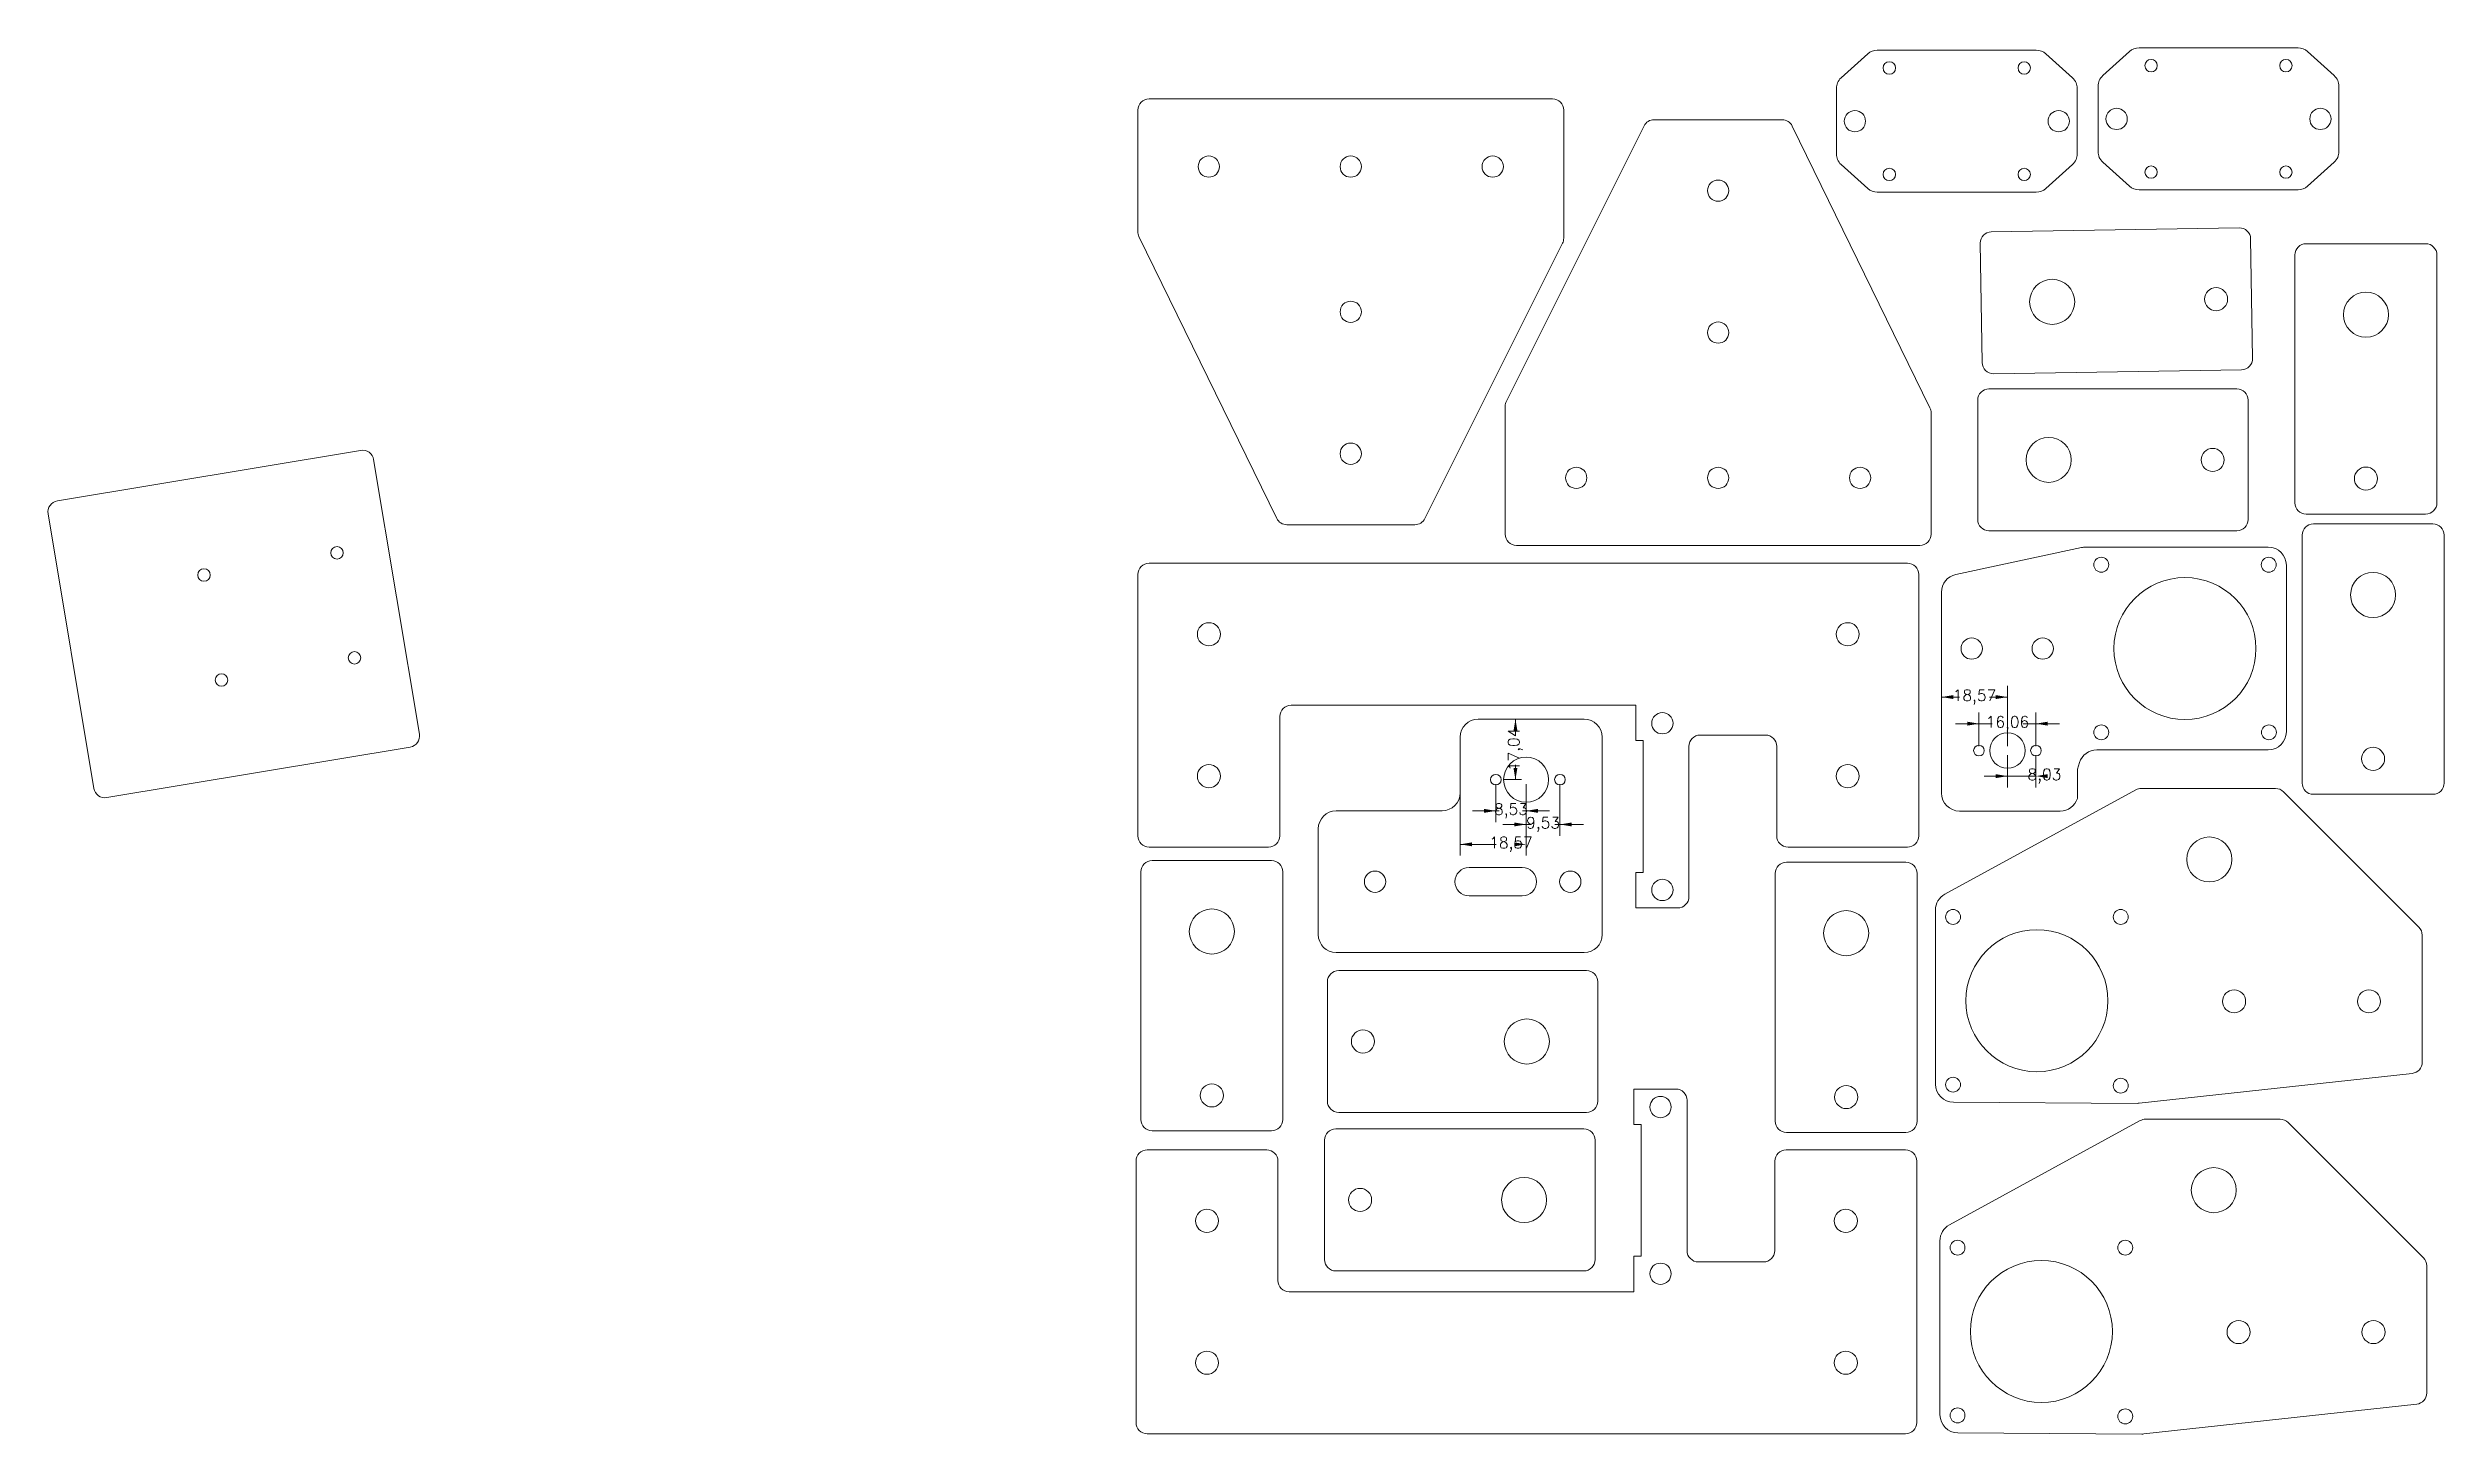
# Model space of a CAD drawing. Header units: millimetres. Extents: x -550 to 125, y -377 to 14.
import ezdxf

# ---------------------------------------------------------------- set-up
doc = ezdxf.new("R2010")
doc.units = ezdxf.units.MM
doc.layers.get('0').update_dxf_attribs({"lineweight": 18})
doc.layers.add('尺寸线层', color=3, linetype='Continuous', lineweight=18)
doc.styles.get("Standard").update_dxf_attribs({"font": 'txt.shx', "bigfont": 'gbcbig.shx'})
doc.dimstyles.new('ISO-25', dxfattribs={"dimtxt": 2.5, "dimasz": 2.5, "dimexe": 1.25, "dimexo": 0.625, "dimtad": 1, "dimtxsty": 'Standard', "dimcen": 2.5, "dimdle": 5, "dimadec": 0, "dimazin": 0, "dimtfac": 1, "dimtmove": 0, "dimatfit": 3, "dimfxl": 1, "dimarcsym": 0})

# ---------------------------------------------------------------- blocks, each defined once
blk = doc.blocks.new('*X3')
at = {"layer": '尺寸线层', "linetype": 'Continuous'}
for points in [[(-5.93, -176.66), (-9.23, -176.11), (-9.23, -177.21)], [(10.13, -176.66), (13.43, -176.11), (13.43, -177.21)]]:
    blk.add_hatch(color=0, dxfattribs=at).paths.add_polyline_path(points, flags=0)
at = {"layer": '尺寸线层', "color": 0, "linetype": 'Continuous'}
for p, q in [((-5.93, -182.97), (-5.93, -173.49)), ((10.13, -182.97), (10.13, -173.49)), ((-2.21, -176.66), (-12.53, -176.66)), ((6.41, -176.66), (16.73, -176.66))]:
    blk.add_line(p, q, dxfattribs=at)
at = {"layer": '尺寸线层', "color": 0, "insert": (2.1, -176.66), "char_height": 3.175, "width": 17.2357, "attachment_point": 5}
blk.add_mtext('16,06', dxfattribs=at)
blk = doc.blocks.new('*X4')
at = {"layer": '尺寸线层', "linetype": 'Continuous'}
for points in [[(-152.1, -210.67), (-148.8, -210.12), (-148.8, -211.22)], [(-133.53, -210.67), (-136.84, -210.12), (-136.84, -211.22)]]:
    blk.add_hatch(color=0, dxfattribs=at).paths.add_polyline_path(points, flags=0)
at = {"layer": '尺寸线层', "color": 0, "linetype": 'Continuous'}
for p, q in [((-152.1, -193.71), (-152.1, -213.85)), ((-133.53, -193.71), (-133.53, -213.85)), ((-141.99, -210.67), (-152.1, -210.67)), ((-133.6, -210.67), (-133.53, -210.67))]:
    blk.add_line(p, q, dxfattribs=at)
at = {"layer": '尺寸线层', "color": 0, "insert": (-137.8, -210.67), "char_height": 3.175, "width": 16.7821, "attachment_point": 5}
blk.add_mtext('18,57', dxfattribs=at)
blk = doc.blocks.new('*X5')
at = {"layer": '尺寸线层', "linetype": 'Continuous'}
for points in [[(-16.47, -169.16), (-13.17, -168.61), (-13.17, -169.71)], [(2.1, -169.16), (-1.2, -168.61), (-1.2, -169.71)]]:
    blk.add_hatch(color=0, dxfattribs=at).paths.add_polyline_path(points, flags=0)
at = {"layer": '尺寸线层', "color": 0, "linetype": 'Continuous'}
for p, q in [((-16.47, -182.97), (-16.47, -165.98)), ((2.1, -182.97), (2.1, -165.98)), ((-11.38, -169.16), (-16.47, -169.16)), ((-2.99, -169.16), (2.1, -169.16))]:
    blk.add_line(p, q, dxfattribs=at)
at = {"layer": '尺寸线层', "color": 0, "insert": (-7.19, -169.16), "char_height": 3.175, "width": 16.7821, "attachment_point": 5}
blk.add_mtext('18,57', dxfattribs=at)
blk = doc.blocks.new('*X6')
at = {"layer": '尺寸线层', "linetype": 'Continuous'}
for points in [[(-133.53, -205.06), (-136.84, -204.51), (-136.84, -205.61)], [(-124, -205.06), (-120.7, -204.51), (-120.7, -205.61)]]:
    blk.add_hatch(color=0, dxfattribs=at).paths.add_polyline_path(points, flags=0)
at = {"layer": '尺寸线层', "color": 0, "linetype": 'Continuous'}
for p, q in [((-133.53, -193.71), (-133.53, -208.23)), ((-124, -193.71), (-124, -208.23)), ((-132.06, -205.06), (-140.14, -205.06)), ((-125.48, -205.06), (-117.4, -205.06))]:
    blk.add_line(p, q, dxfattribs=at)
at = {"layer": '尺寸线层', "color": 0, "insert": (-128.77, -205.06), "char_height": 3.175, "width": 13.1536, "attachment_point": 5}
blk.add_mtext('9,53', dxfattribs=at)
blk = doc.blocks.new('*X7')
at = {"layer": '尺寸线层', "linetype": 'Continuous'}
for points in [[(-142.06, -201.24), (-145.37, -200.69), (-145.37, -201.79)], [(-133.53, -201.24), (-130.23, -200.69), (-130.23, -201.79)]]:
    blk.add_hatch(color=0, dxfattribs=at).paths.add_polyline_path(points, flags=0)
at = {"layer": '尺寸线层', "color": 0, "linetype": 'Continuous'}
for p, q in [((-142.06, -193.71), (-142.06, -204.41)), ((-133.53, -193.71), (-133.53, -204.41)), ((-141.09, -201.24), (-148.67, -201.24)), ((-134.51, -201.24), (-126.93, -201.24))]:
    blk.add_line(p, q, dxfattribs=at)
at = {"layer": '尺寸线层', "color": 0, "insert": (-137.8, -201.24), "char_height": 3.175, "width": 13.1536, "attachment_point": 5}
blk.add_mtext('8,53', dxfattribs=at)
blk = doc.blocks.new('*X8')
at = {"layer": '尺寸线层', "linetype": 'Continuous'}
for points in [[(2.1, -191.44), (-1.2, -190.89), (-1.2, -191.99)], [(10.13, -191.44), (13.43, -190.89), (13.43, -191.99)]]:
    blk.add_hatch(color=0, dxfattribs=at).paths.add_polyline_path(points, flags=0)
at = {"layer": '尺寸线层', "color": 0, "linetype": 'Continuous'}
for p, q in [((2.1, -185.51), (2.1, -194.61)), ((10.13, -185.51), (10.13, -194.61)), ((-4.51, -191.44), (10.13, -191.44)), ((10.13, -191.44), (9.1, -191.44))]:
    blk.add_line(p, q, dxfattribs=at)
at = {"layer": '尺寸线层', "color": 0, "insert": (12.5, -191.44), "char_height": 3.175, "width": 13.6071, "attachment_point": 5}
blk.add_mtext('8,03', dxfattribs=at)
blk = doc.blocks.new('*X9')
at = {"layer": '尺寸线层', "linetype": 'Continuous'}
for points in [[(-136.54, -175.4), (-135.99, -178.7), (-137.09, -178.7)], [(-136.54, -192.44), (-135.99, -189.14), (-137.09, -189.14)]]:
    blk.add_hatch(color=0, dxfattribs=at).paths.add_polyline_path(points, flags=0)
at = {"layer": '尺寸线层', "color": 0, "linetype": 'Continuous'}
for p, q in [((-132.94, -175.4), (-139.71, -175.4)), ((-136.54, -179.61), (-136.54, -175.4)), ((-136.54, -188.23), (-136.54, -192.44)), ((-134.8, -192.44), (-139.71, -192.44))]:
    blk.add_line(p, q, dxfattribs=at)
at = {"layer": '尺寸线层', "color": 0, "insert": (-136.54, -183.92), "char_height": 3.175, "width": 17.2357, "attachment_point": 5, "rotation": 90}
blk.add_mtext('17,04', dxfattribs=at)

msp = doc.modelspace()

# ---------------------------------------------------------------- linework, layer by layer
at = {"color": 7, "linetype": 'Continuous', "lineweight": 15}
for p, q in [((39.158, 13.807), (83.967, 13.807)), ((-37.258, 12.128), (-44.793, 5.343)), ((-34.581, 13.156), (10.228, 13.156)), ((20.44, 5.343), (12.904, 12.128)), ((36.481, 12.78), (28.946, 5.995)), ((94.179, 5.995), (86.643, 12.78)), ((-46.117, -16.059), (-46.117, 2.371)), ((21.763, 2.371), (21.763, -16.059)), ((27.622, -15.408), (27.622, 3.022)), ((95.502, 3.022), (95.502, -15.408)), ((-242.94, -37.943), (-242.94, -3.758)), ((-239.76, -0.578), (-126.12, -0.578)), ((-122.94, -3.758), (-122.94, -39.827)), ((-97.46, -6.424), (-61.412, -6.424)), ((-139.09, -85.753), (-100.305, -8.182)), ((-58.554, -8.209), (-19.748, -87.664)), ((-44.793, -19.032), (-37.258, -25.817)), ((12.904, -25.817), (20.44, -19.032)), ((28.946, -18.38), (36.481, -25.165)), ((86.643, -25.165), (94.179, -18.38)), ((10.228, -26.844), (-34.581, -26.844)), ((83.967, -26.193), (39.158, -26.193)), ((-203.812, -118.794), (-242.618, -39.339)), ((-2.451, -38.027), (67.39, -36.906)), ((70.616, -40.029), (71.156, -73.675)), ((-123.276, -41.25), (-162.061, -118.82)), ((-5.034, -74.898), (-5.574, -41.253)), ((83.104, -114.407), (83.104, -44.557)), ((86.279, -41.382), (119.929, -41.382)), ((123.104, -44.557), (123.104, -114.407)), ((68.032, -76.901), (-1.809, -78.022)), ((-139.426, -123.244), (-139.426, -87.175)), ((-6.286, -119.138), (-6.286, -85.488)), ((-3.111, -82.313), (66.739, -82.313)), ((69.914, -85.488), (69.914, -119.138)), ((-19.426, -89.059), (-19.426, -123.244)), ((-461.932, -99.623), (-547.394, -113.866)), ((-458.273, -102.236), (-445.377, -179.609)), ((-550.007, -117.526), (-537.112, -194.898)), ((-164.906, -120.578), (-200.954, -120.578)), ((119.929, -117.582), (86.279, -117.582)), ((88.295, -120.372), (121.945, -120.372)), ((-22.606, -126.424), (-136.246, -126.424)), ((23.002, -127.022), (-12.456, -134.623)), ((66.739, -122.313), (-3.111, -122.313)), ((24.067, -126.909), (75.599, -126.909)), ((85.12, -193.397), (85.12, -123.547)), ((125.12, -123.547), (125.12, -193.397)), ((-242.924, -208.268), (-242.924, -134.628)), ((-239.744, -131.448), (-26.104, -131.448)), ((-22.924, -134.628), (-22.924, -208.268)), ((80.679, -131.989), (80.679, -178.979)), ((-16.471, -139.59), (-16.471, -196.204)), ((-202.924, -174.628), (-202.924, -208.268)), ((-102.615, -171.448), (-199.744, -171.448)), ((-147.024, -175.4), (-117.184, -175.4)), ((-102.615, -181.448), (-102.615, -171.448)), ((-152.104, -196.121), (-152.104, -180.48)), ((-112.104, -180.48), (-112.104, -236.121)), ((-100.581, -181.448), (-102.615, -181.448)), ((-100.581, -218.598), (-100.581, -181.448)), ((-66.104, -179.876), (-84.473, -179.876)), ((-447.991, -183.269), (-533.452, -197.512)), ((-87.653, -183.056), (-87.653, -225.418)), ((-62.924, -208.268), (-62.924, -183.056)), ((22.399, -187.592), (21.798, -189.471)), ((27.238, -184.059), (75.599, -184.059)), ((-15.546, -224.727), (38.248, -195.311)), ((39.771, -194.922), (77.645, -194.922)), ((-187.024, -201.201), (-157.184, -201.201)), ((16.96, -201.284), (-11.391, -201.284)), ((79.89, -195.852), (118.03, -233.992)), ((121.945, -196.572), (88.295, -196.572)), ((-192.104, -236.121), (-192.104, -206.281)), ((-206.104, -211.448), (-239.744, -211.448)), ((-238.92, -215.229), (-205.27, -215.229)), ((-60.173, -215.699), (-26.523, -215.699)), ((-26.104, -211.448), (-59.744, -211.448)), ((-242.095, -288.254), (-242.095, -218.404)), ((-202.095, -218.404), (-202.095, -288.254)), ((-149.604, -217.201), (-134.604, -217.201)), ((-102.615, -218.598), (-100.581, -218.598)), ((-102.615, -228.598), (-102.615, -218.598)), ((-63.348, -288.724), (-63.348, -218.874)), ((-23.348, -218.874), (-23.348, -288.724)), ((-134.604, -225.201), (-149.604, -225.201)), ((-90.833, -228.598), (-102.615, -228.598)), ((-18.189, -278.273), (-18.189, -229.184)), ((118.96, -236.237), (118.96, -272.076)), ((-117.184, -241.201), (-187.024, -241.201)), ((-189.525, -283.059), (-189.525, -249.409)), ((-186.35, -246.234), (-116.5, -246.234)), ((-113.325, -249.409), (-113.325, -283.059)), ((39.251, -283.64), (116.13, -275.232)), ((-103.148, -279.639), (-103.148, -289.639)), ((-91.366, -279.639), (-103.148, -279.639)), ((-88.186, -325.181), (-88.186, -282.819)), ((-13.14, -283.353), (38.667, -283.67)), ((-116.5, -286.234), (-186.35, -286.234)), ((-103.148, -289.639), (-101.114, -289.639)), ((-101.114, -289.639), (-101.114, -326.79)), ((-14.278, -317.949), (39.516, -288.534)), ((41.04, -288.145), (78.913, -288.145)), ((81.158, -289.075), (119.298, -327.215)), ((-206.637, -296.79), (-240.277, -296.79)), ((-205.27, -291.429), (-238.92, -291.429)), ((-190.307, -327.723), (-190.307, -294.073)), ((-187.132, -290.898), (-117.282, -290.898)), ((-114.107, -294.073), (-114.107, -327.723)), ((-26.637, -296.79), (-60.277, -296.79)), ((-26.523, -291.899), (-60.173, -291.899)), ((-243.457, -299.97), (-243.457, -373.61)), ((-203.457, -333.61), (-203.457, -299.97)), ((-63.457, -299.97), (-63.457, -325.181)), ((-23.457, -373.61), (-23.457, -299.97)), ((-16.921, -371.496), (-16.921, -322.407)), ((-103.148, -326.79), (-103.148, -336.79)), ((-101.114, -326.79), (-103.148, -326.79)), ((-66.637, -328.361), (-85.006, -328.361)), ((120.228, -329.46), (120.228, -365.298)), ((-103.148, -336.79), (-200.277, -336.79)), ((-117.282, -330.898), (-187.132, -330.898)), ((40.519, -376.863), (117.398, -368.454)), ((-240.277, -376.79), (-26.637, -376.79)), ((-11.872, -376.575), (39.936, -376.893))]:
    msp.add_line(p, q, dxfattribs=at)
msp.add_line((21.798, -189.471), (21.798, -197.751))
for centre, radius in [((-31.177, 8.156), 1.75), ((6.823, 8.156), 1.75), ((42.562, 8.807), 1.75), ((80.562, 8.807), 1.75), ((-40.897, -6.844), 3), ((16.543, -6.844), 3), ((32.842, -6.193), 3), ((90.282, -6.193), 3), ((-222.94, -19.628), 3), ((-182.94, -19.628), 3), ((-142.94, -19.628), 3), ((-31.177, -21.844), 1.75), ((6.823, -21.844), 1.75), ((42.562, -21.193), 1.75), ((80.562, -21.193), 1.75), ((-79.426, -26.424), 3), ((14.693, -57.754), 6.35), ((60.887, -57.013), 3.25), ((-182.94, -60.578), 3), ((103.104, -61.382), 6.35), ((-79.426, -66.424), 3), ((-182.94, -100.578), 3), ((13.714, -102.313), 6.35), ((59.914, -102.313), 3.25), ((-119.426, -107.374), 3), ((-79.426, -107.374), 3), ((-39.426, -107.374), 3), ((103.104, -107.582), 3.25), ((-468.594, -128.511), 1.75), ((-506.077, -134.758), 1.75), ((28.518, -131.862), 2.1), ((75.726, -131.862), 2.1), ((105.12, -140.372), 6.35), ((52.104, -155.484), 20), ((-222.924, -151.448), 3.25), ((-42.924, -151.448), 3.25), ((-7.971, -155.484), 3), ((12.029, -155.484), 3), ((-463.662, -158.103), 1.75), ((-501.145, -164.35), 1.75), ((-95.135, -176.528), 3), ((2.099, -184.244), 5), ((28.518, -179.106), 2.1), ((75.762, -179.106), 2.1), ((-222.924, -191.448), 3.25), ((-133.534, -192.441), 6.35), ((-42.924, -191.448), 3.25), ((-5.931, -184.244), 1.5), ((10.129, -184.244), 1.5), ((105.12, -186.572), 3.25), ((-142.064, -192.441), 1.5), ((-124.004, -192.441), 1.5), ((58.96, -214.922), 6.35), ((-176.104, -221.201), 3), ((-121.104, -221.201), 3), ((-95.135, -223.518), 3), ((-222.095, -235.229), 6.35), ((-43.348, -235.699), 6.35), ((-13.239, -231.122), 2.1), ((34.01, -231.122), 2.1), ((10.386, -254.747), 20.006), ((65.96, -254.922), 3.25), ((103.96, -254.922), 3.25), ((-179.525, -266.234), 3.25), ((-133.325, -266.234), 6.35), ((-13.239, -278.402), 2.1), ((34.01, -278.692), 2.1), ((-222.095, -281.429), 3.25), ((-95.668, -284.719), 3), ((-43.348, -281.899), 3.25), ((60.228, -308.145), 6.35), ((-180.307, -310.898), 3.25), ((-134.107, -310.898), 6.35), ((-223.457, -316.79), 3.25), ((-43.457, -316.79), 3.25), ((-11.971, -324.345), 2.1), ((35.278, -324.345), 2.1), ((-95.668, -331.709), 3), ((11.654, -347.97), 20.006), ((67.228, -348.145), 3.25), ((105.228, -348.145), 3.25), ((-223.457, -356.79), 3.25), ((-43.457, -356.79), 3.25), ((-11.971, -371.625), 2.1), ((35.278, -371.914), 2.1)]:
    msp.add_circle(centre, radius, dxfattribs=at)
for centre, radius, start, end in [((39.158, 9.807), 4, 90, 132), ((83.967, 9.807), 4, 48, 90), ((-34.581, 9.156), 4, 90, 132), ((10.228, 9.156), 4, 48, 90), ((-42.117, 2.371), 4, 132, 180), ((17.763, 2.371), 4, 0, 48), ((31.622, 3.022), 4, 132, 180), ((91.502, 3.022), 4, 0, 48), ((-239.76, -3.758), 3.18, 90, 180), ((-126.12, -3.758), 3.18, 0, 90), ((-97.46, -9.604), 3.18, 90, 153.434949), ((-61.412, -9.604), 3.18, 26.030906, 90), ((-42.117, -16.059), 4, 180, 228), ((17.763, -16.059), 4, 312, 0), ((31.622, -15.408), 4, 180, 228), ((91.502, -15.408), 4, 312, 360), ((-34.581, -22.844), 4, 228, 270), ((10.228, -22.844), 4, 270, 312), ((39.158, -22.193), 4, 228, 270), ((83.967, -22.193), 4, 270, 312), ((-239.76, -37.943), 3.18, 180, 206.030906), ((-126.12, -39.827), 3.18, 333.434949, 0), ((-2.4, -41.202), 3.175, 90.919816, 180.919816), ((67.441, -40.08), 3.175, 0.919816, 90.919816), ((86.279, -44.557), 3.175, 90, 180), ((119.929, -44.557), 3.175, 360, 90), ((67.981, -73.726), 3.175, 270.919816, 0.919816), ((-1.86, -74.847), 3.175, 180.919816, 270.919816), ((-136.246, -87.175), 3.18, 153.434949, 180), ((-22.606, -89.059), 3.18, 0, 26.030906), ((-3.111, -85.488), 3.175, 90, 180), ((66.739, -85.488), 3.175, 0, 90), ((-461.41, -102.759), 3.18, 9.462322, 99.462322), ((-546.871, -117.003), 3.18, 99.462322, 189.462322), ((86.279, -114.407), 3.175, 180, 270), ((119.929, -114.407), 3.175, 270, 0), ((-200.954, -117.398), 3.18, 206.030906, 270), ((-164.906, -117.398), 3.18, 270, 333.434949), ((-3.111, -119.138), 3.175, 180, 270), ((66.739, -119.138), 3.175, 270, 0), ((88.295, -123.547), 3.175, 90, 180), ((121.945, -123.547), 3.175, 360, 90), ((-136.246, -123.244), 3.18, 180, 270), ((-22.606, -123.244), 3.18, 270, 360), ((24.067, -131.989), 5.08, 90, 102.099648), ((75.599, -131.989), 5.08, 0, 90), ((-239.744, -134.628), 3.18, 90, 180), ((-26.104, -134.628), 3.18, 0, 90), ((-11.391, -139.59), 5.08, 102.099648, 180), ((-199.744, -174.628), 3.18, 90, 180), ((-147.024, -180.48), 5.08, 90, 180), ((-117.184, -180.48), 5.08, 0, 90), ((-448.514, -180.132), 3.18, 279.462322, 9.462322), ((-84.473, -183.056), 3.18, 90, 180), ((-66.104, -183.056), 3.18, 0, 90), ((75.599, -178.979), 5.08, 270, 0), ((27.238, -189.139), 5.08, 90, 162.269274), ((-533.975, -194.376), 3.18, 189.462322, 279.462322), ((39.771, -198.097), 3.175, 90, 118.670584), ((77.645, -198.097), 3.175, 45, 90), ((88.295, -193.397), 3.175, 180, 270), ((121.945, -193.397), 3.175, 270, 360), ((-187.024, -206.281), 5.08, 90, 180), ((-157.184, -196.121), 5.08, 270, 0), ((-11.391, -196.204), 5.08, 180, 270), ((16.96, -196.204), 5.08, 270, 342.269274), ((-239.744, -208.268), 3.18, 180, 270), ((-206.104, -208.268), 3.18, 270, 0), ((-59.744, -208.268), 3.18, 180, 270), ((-26.104, -208.268), 3.18, 270, 0), ((-238.92, -218.404), 3.175, 90, 180), ((-205.27, -218.404), 3.175, 0, 90), ((-60.173, -218.874), 3.175, 90, 180), ((-26.523, -218.874), 3.175, 0, 90), ((-149.604, -221.201), 4, 90, 270), ((-134.604, -221.201), 4, 270, 90), ((-90.833, -225.418), 3.18, 270, 0), ((-13.109, -229.184), 5.08, 118.670584, 180), ((-187.024, -236.121), 5.08, 180, 270), ((-117.184, -236.121), 5.08, 270, 360), ((115.785, -236.237), 3.175, 360, 45), ((-186.35, -249.409), 3.175, 90, 180), ((-116.5, -249.409), 3.175, 0, 90), ((115.785, -272.076), 3.175, 276.241914, 0), ((-186.35, -283.059), 3.175, 180, 270), ((-116.5, -283.059), 3.175, 270, 0), ((-91.366, -282.819), 3.18, 0, 90), ((-13.109, -278.273), 5.08, 180, 269.649105), ((-238.92, -288.254), 3.175, 180, 270), ((-205.27, -288.254), 3.175, 270, 360), ((-60.173, -288.724), 3.175, 180, 270), ((-26.523, -288.724), 3.175, 270, 0), ((38.699, -278.59), 5.08, 269.649105, 276.241914), ((41.04, -291.32), 3.175, 90, 118.670584), ((78.913, -291.32), 3.175, 45, 90), ((-240.277, -299.97), 3.18, 90, 180), ((-206.637, -299.97), 3.18, 0, 90), ((-187.132, -294.073), 3.175, 90, 180), ((-117.282, -294.073), 3.175, 0, 90), ((-60.277, -299.97), 3.18, 90, 180), ((-26.637, -299.97), 3.18, 0, 90), ((-11.841, -322.407), 5.08, 118.670584, 180), ((-187.132, -327.723), 3.175, 180, 270), ((-117.282, -327.723), 3.175, 270, 0), ((-85.006, -325.181), 3.18, 180, 270), ((-66.637, -325.181), 3.18, 270, 0), ((117.053, -329.46), 3.175, 0, 45), ((-200.277, -333.61), 3.18, 180, 270), ((117.053, -365.298), 3.175, 276.241914, 360), ((-240.277, -373.61), 3.18, 180, 270), ((-26.637, -373.61), 3.18, 270, 0), ((-11.841, -371.496), 5.08, 180, 269.649105), ((39.967, -371.813), 5.08, 269.649105, 276.241914)]:
    msp.add_arc(centre, radius, start, end, dxfattribs=at)

# ---------------------------------------------------------------- dimensions: what is measured, and where the dimension line sits
at = {"layer": '尺寸线层'}
for base, p1, p2, override, picture, middle in [((2.099, -169.157), (-16.471, -184.237), (2.099, -184.244), {"dimtxt": 3.175, "dimasz": 3.302, "dimexe": 3.175, "dimexo": 1.27, "dimgap": 1.524, "dimtad": 0, "dimzin": 0, "dimsah": 1, "dimdle": 6.604, "dimadec": 2, "dimtfill": 1, "dimtolj": 1, "dimtzin": 0}, '*X5', (-7.186, -169.157)), ((10.129, -176.662), (-5.931, -184.244), (10.129, -184.244), {"dimtxt": 3.175, "dimasz": 3.302, "dimexe": 3.175, "dimexo": 1.27, "dimgap": 1.524, "dimtad": 0, "dimtih": 1, "dimtoh": 1, "dimzin": 0, "dimsah": 1, "dimdle": 6.604, "dimadec": 2, "dimtfill": 1, "dimtolj": 1, "dimtzin": 0}, '*X3', (2.099, -176.662)), ((-133.534, -201.236), (-142.064, -192.441), (-133.534, -192.441), {"dimtxt": 3.175, "dimasz": 3.302, "dimexe": 3.175, "dimexo": 1.27, "dimgap": 1.524, "dimtad": 0, "dimtih": 1, "dimtoh": 1, "dimzin": 0, "dimsah": 1, "dimdle": 6.604, "dimadec": 2, "dimtfill": 1, "dimtolj": 1, "dimtzin": 0}, '*X7', (-137.799, -201.236)), ((-124.004, -205.057), (-133.534, -192.441), (-124.004, -192.441), {"dimtxt": 3.175, "dimasz": 3.302, "dimexe": 3.175, "dimexo": 1.27, "dimgap": 1.524, "dimtad": 0, "dimtih": 1, "dimtoh": 1, "dimzin": 0, "dimsah": 1, "dimdle": 6.604, "dimadec": 2, "dimtfill": 1, "dimtolj": 1, "dimtzin": 0}, '*X6', (-128.769, -205.057))]:
    dim = msp.add_linear_dim(base=base, p1=p1, p2=p2, dimstyle='ISO-25', override=override, dxfattribs=at)
    dim.commit()
    dim.dimension.update_dxf_attribs({"geometry": picture, "text_midpoint": middle})
dim = msp.add_linear_dim(base=(-136.537, -192.441), p1=(-131.673, -175.4), p2=(-133.534, -192.441), angle=90, dimstyle='ISO-25', override={"dimtxt": 3.175, "dimasz": 3.302, "dimexe": 3.175, "dimexo": 1.27, "dimgap": 1.524, "dimtad": 0, "dimzin": 0, "dimsah": 1, "dimdle": 6.604, "dimadec": 2, "dimtfill": 1, "dimtolj": 1, "dimtzin": 0}, dxfattribs=at)
dim.commit()
dim.dimension.update_dxf_attribs({"geometry": '*X9', "text_midpoint": (-136.537, -183.92)})
dim = msp.add_linear_dim(base=(10.129, -191.436), p1=(2.099, -184.244), p2=(10.129, -184.244), dimstyle='ISO-25', override={"dimtxt": 3.175, "dimasz": 3.302, "dimexe": 3.175, "dimexo": 1.27, "dimgap": 1.524, "dimtad": 0, "dimtih": 1, "dimtoh": 1, "dimzin": 0, "dimsah": 1, "dimdle": 6.604, "dimadec": 2, "dimtfill": 1, "dimtolj": 1, "dimtzin": 0}, dxfattribs=at)
dim.commit()
dim.dimension.update_dxf_attribs({"geometry": '*X8', "text_midpoint": (12.501, -191.436), "dimtype": 160})
dim = msp.add_linear_dim(base=(-133.534, -210.672), p1=(-152.104, -192.44), p2=(-133.534, -192.441), angle=180, dimstyle='ISO-25', override={"dimtxt": 3.175, "dimasz": 3.302, "dimexe": 3.175, "dimexo": 1.27, "dimgap": 1.524, "dimtad": 0, "dimzin": 0, "dimsah": 1, "dimdle": 6.604, "dimadec": 2, "dimtfill": 1, "dimtolj": 1, "dimtzin": 0}, dxfattribs=at)
dim.commit()
dim.dimension.update_dxf_attribs({"geometry": '*X4', "text_midpoint": (-137.799, -210.672), "dimtype": 160})

doc.saveas('drawing.dxf')
